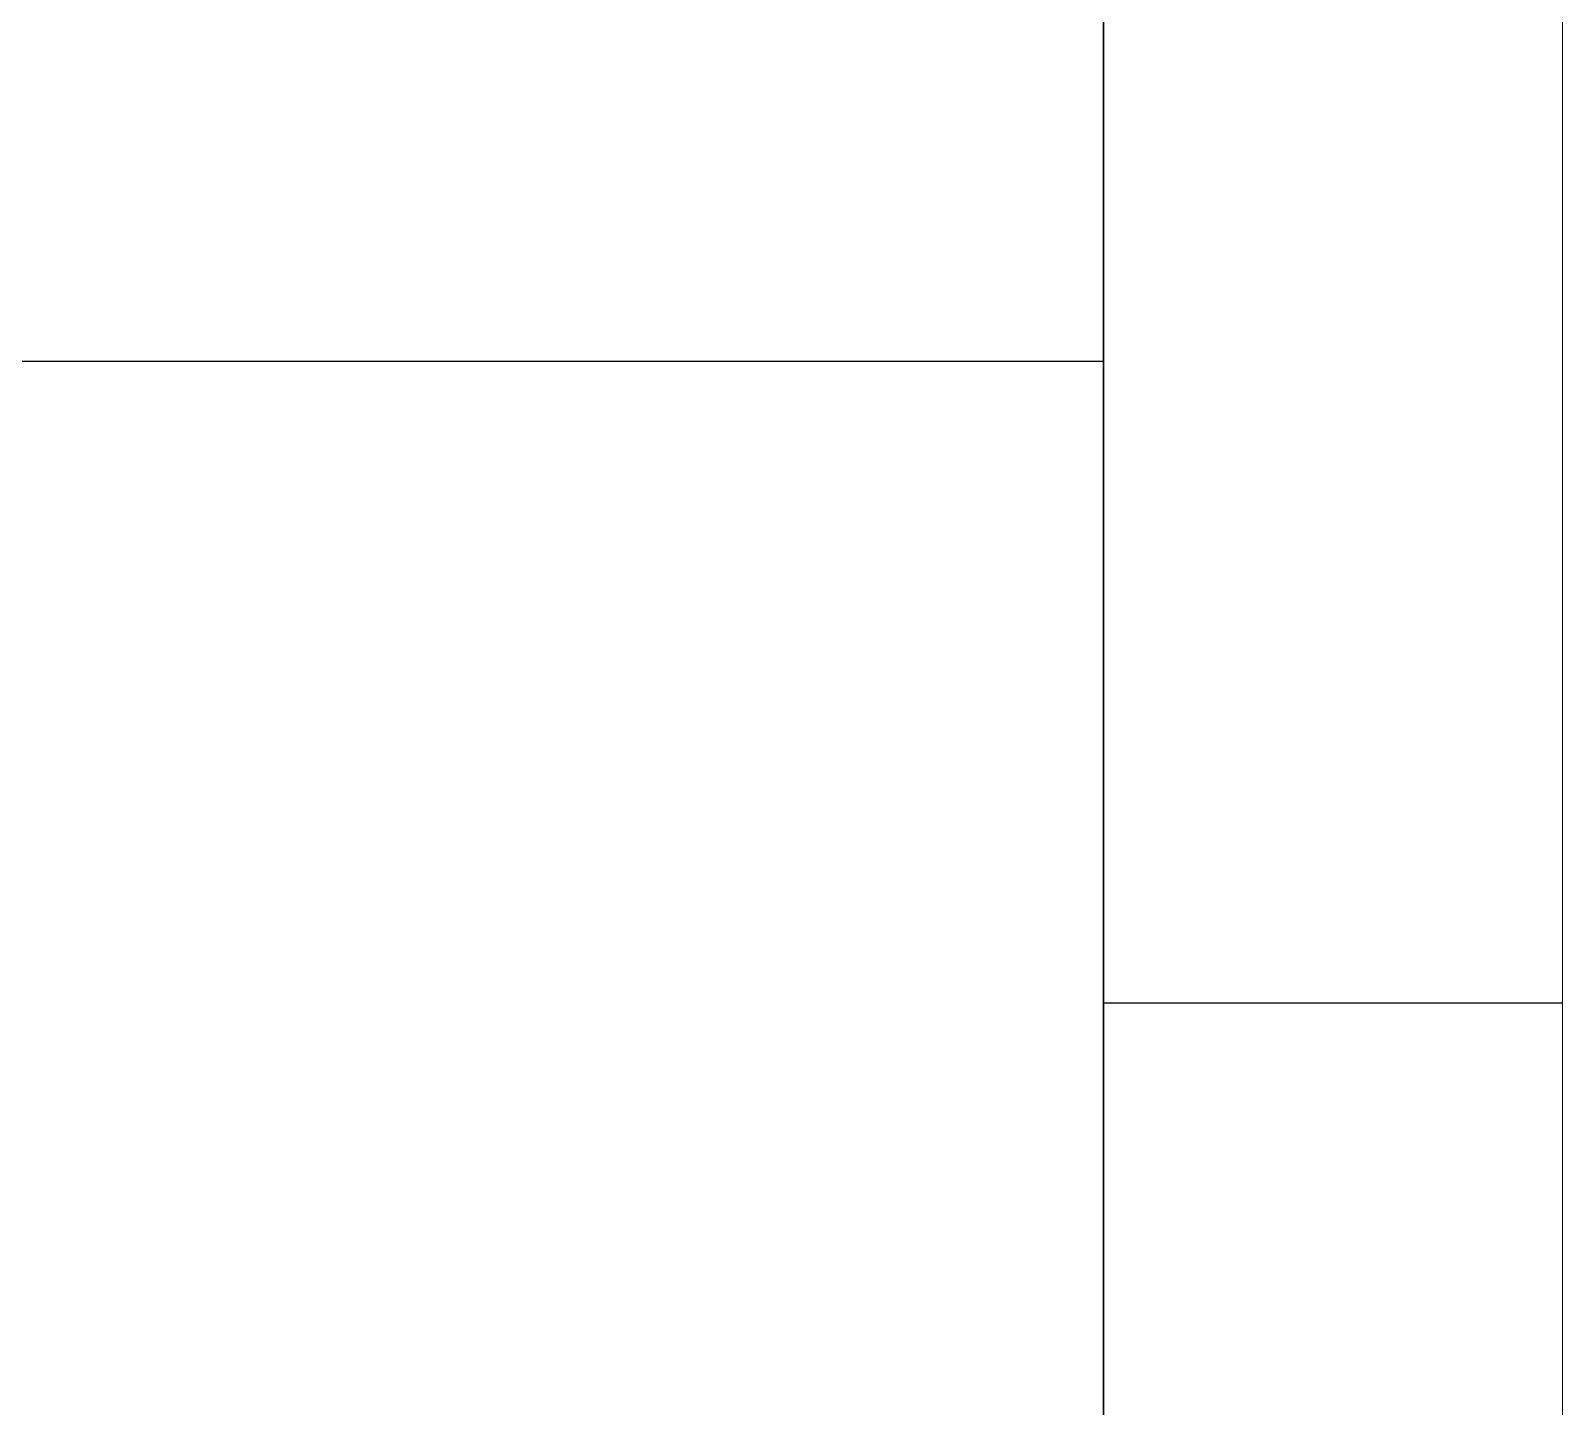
# Model space of a CAD drawing. Header units: millimetres. Extents: x -10610309 to -7681154, y 4147866 to 4574587.
# Drawn here: x -9256723 to -9240031, y 4185193 to 4200191 of the extents above; entities that cross this region are included whole.
import ezdxf

# ---------------------------------------------------------------- set-up
doc = ezdxf.new("R2010")
doc.units = ezdxf.units.MM
doc.layers.add('TEG BORDER', color=7, linetype='Continuous')

# ---------------------------------------------------------------- blocks, each defined once
blk = doc.blocks.new('TEG BORDER A2')
for p, q in [((589, 5), (589, 116)), ((594, 35), (589, 35))]:
    blk.add_line(p, q)
at = {"color": 5, "lineweight": 15}
blk.add_lwpolyline([(0, 420), (594, 420), (594, 0), (0, 0)], close=True, dxfattribs=at)
blk.add_lwpolyline([(5, 415), (589, 415), (589, 5), (5, 5)], close=True)
at = {"layer": 'TEG BORDER'}
blk.add_line((489, 42), (589, 42), dxfattribs=at)

msp = doc.modelspace()

# ---------------------------------------------------------------- block references
at = {"xscale": 1000, "yscale": 1000, "zscale": 1000}
msp.add_blockref('TEG BORDER A2', (-9834031, 4154587), dxfattribs=at)

doc.saveas('drawing.dxf')
